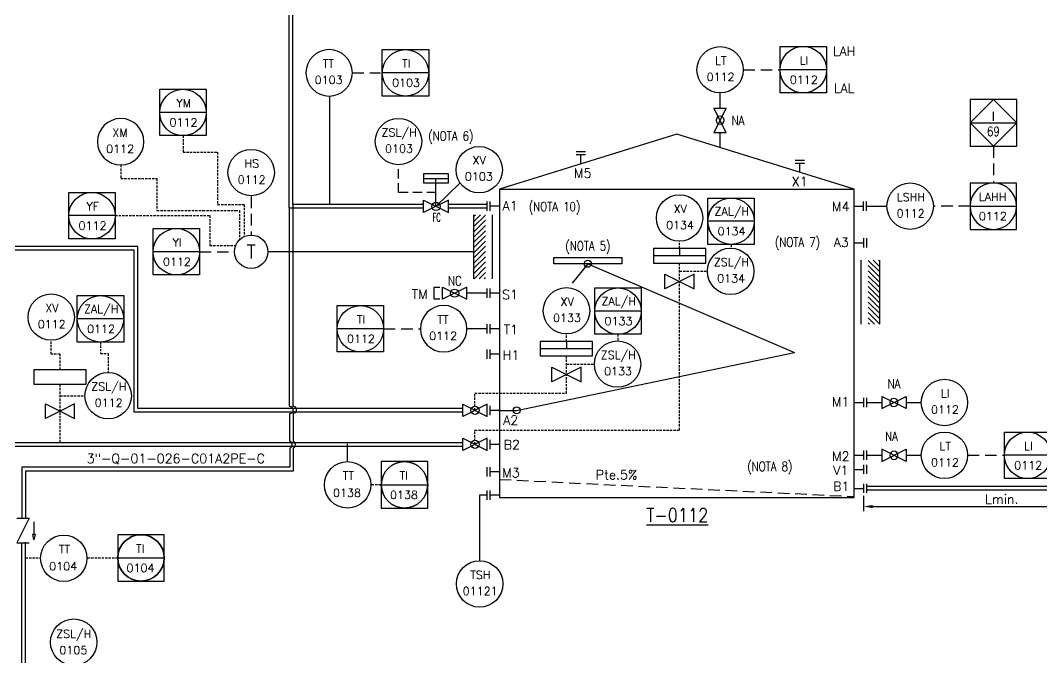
# Model space of a CAD drawing. Header units: millimetres. Extents: x 255 to 1096, y 140 to 804.
# Drawn here: x 377 to 596.9, y 300.8 to 438.1 of the extents above; entities that cross this region are included whole.
import ezdxf
from ezdxf.enums import TextEntityAlignment as Align

# ---------------------------------------------------------------- set-up
doc = ezdxf.new("R2010")
doc.units = ezdxf.units.MM
doc.linetypes.add('TRAZOS', pattern=[0.75, 0.5, -0.25])
doc.layers.add('-FNX_TUBERÍA', color=1, linetype='TRAZOS', true_color=0xff0000)
doc.layers.add('TUBERÍA3', color=1, linetype='Continuous', true_color=0xff0000)
for name, color, linetype in [('CAJETIN', 1, 'Continuous'), ('COTAS', 4, 'Continuous'), ('EQUIPOS', 5, 'Continuous'), ('EQUIPOS 02', 1, 'Continuous'), ('INSTRUMENTOS', 1, 'Continuous'), ('TEX', 7, 'Continuous'), ('TEXTO-INSTRUMENTACION', 7, 'Continuous'), ('TEXTO-VALVULAS Y ACCESORIOS', 7, 'Continuous'), ('TUBERIA', 5, 'Continuous'), ('TUBERÍA2', 1, 'TRAZOS'), ('VALVULAS Y ACCESORIOS', 1, 'Continuous')]:
    doc.layers.add(name, color=color, linetype=linetype)
doc.styles.add('PY', font='ROMANS.shx')
doc.styles.add('PY1', font='ROMANS.shx', dxfattribs={"width": 0.8})
doc.styles.add('PY3', font='ROMANS.shx', dxfattribs={"width": 0.6})
doc.styles.add('TXT', font='txt')
doc.linetypes.add('SEÑAL_MECANICA2', pattern='A,4.411183,["o",PY,S=4.130212,R=360,X=0,Y=-1.374288],0.588817,-0.374158,["",PY,S=2,R=360,X=0,Y=-0.688262],-2.183682', length=7.55784)
doc.dimstyles.new('1-5', dxfattribs={"dimtxt": 2, "dimasz": 2, "dimexe": 1, "dimexo": 0.5, "dimgap": 0.6, "dimtad": 1, "dimdec": 0, "dimlfac": 5, "dimzin": 0, "dimdsep": 46, "dimtxsty": 'PY', "dimcen": 0.7, "dimclrd": 4, "dimclre": 4, "dimclrt": 7, "dimazin": 0, "dimtfac": 1, "dimtdec": 0, "dimtofl": 0, "dimtmove": 0, "dimatfit": 3, "dimfxl": 1, "dimtolj": 1, "dimtzin": 0, "dimarcsym": 0})

# ---------------------------------------------------------------- blocks, each defined once
blk = doc.blocks.new('VALV GLOB-V')
at = {"layer": 'INSTRUMENTOS', "color": 1, "flags": 128}
blk.add_lwpolyline([(5.7, -1.43), (5.7, 1.43), (0, -1.43), (0, 1.43)], close=True, dxfattribs=at)
at = {"layer": 'INSTRUMENTOS', "color": 1}
blk.add_circle((2.85, 0), 0.95, dxfattribs=at)
at = {"layer": 'INSTRUMENTOS', "color": 7, "linetype": 'SEÑAL_MECANICA2', "style": 'PY'}
blk.add_attdef('REF.', text='', height=2, dxfattribs=at).set_placement((3, -3.37), align=Align.MIDDLE)
blk = doc.blocks.new('SEÑAL CIR')
at = {"color": 1}
blk.add_circle((0, 5.7), 5.7, dxfattribs=at)
at = {"layer": 'INSTRUMENTOS', "linetype": 'Continuous', "style": 'PY', "flags": 4}
for p in [(0.18, 6.94), (0.13, 2.95)]:
    blk.add_attdef('---', text='', height=2, dxfattribs=at).set_placement(p, align=Align.CENTER)
blk = doc.blocks.new('SEÑAL CIRCU MARCO')
at = {"color": 1, "linetype": 'Continuous', "ltscale": 0.5}
blk.add_line((5.7, 5.7), (-5.7, 5.7), dxfattribs=at)
at = {"color": 1, "flags": 128}
blk.add_lwpolyline([(5.7, 0), (-5.7, 0), (-5.7, 11.4), (5.7, 11.4)], close=True, dxfattribs=at)
at = {"color": 1}
blk.add_circle((0, 5.7), 5.7, dxfattribs=at)
at = {"style": 'PY'}
for tag, p in [('XXX', (0.18, 7.98)), ('YYY', (0.13, 3.24))]:
    blk.add_attdef(tag, text='', height=2, dxfattribs=at).set_placement(p, align=Align.MIDDLE)
blk = doc.blocks.new('SECUENCIA PROGRAMADA EN SISTEMA DE CONTROL PLC')
at = {"layer": 'INSTRUMENTOS'}
blk.add_line((-5, 5), (5, 5), dxfattribs=at)
at = {"layer": 'INSTRUMENTOS', "flags": 128}
for points in [[(0, 0), (-5, 5), (0, 10), (5, 5)], [(-5, 0), (5, 0), (5, 10), (-5, 10)]]:
    blk.add_lwpolyline(points, close=True, dxfattribs=at)
at = {"layer": 'TEXTO-INSTRUMENTACION', "linetype": 'Continuous', "style": 'PY1', "width": 0.8}
for tag, p in [('XXX', (0.01, 6.43)), ('YYY', (0.01, 3.17))]:
    blk.add_attdef(tag, text='', height=2, dxfattribs=at).set_placement(p, align=Align.MIDDLE_CENTER)
blk = doc.blocks.new('*D15')
at = {"layer": 'COTAS', "color": 4, "lineweight": -2, "transparency": 16777216}
for p, q in [((558.59, 335.7), (558.59, 332.39)), ((618.15, 335.36), (618.15, 332.39)), ((560.59, 333.39), (616.15, 333.39))]:
    blk.add_line(p, q, dxfattribs=at)
at = {"layer": 'COTAS', "color": 4, "transparency": 16777216}
for points in [[(560.59, 333.73), (560.59, 333.06), (558.59, 333.39)], [(616.15, 333.73), (616.15, 333.06), (618.15, 333.39)]]:
    blk.add_solid(points, dxfattribs=at)
at = {"layer": 'Defpoints', "color": 0, "transparency": 16777216}
for p in [(558.59, 336.2), (618.15, 335.86), (618.15, 333.39)]:
    blk.add_point(p, dxfattribs=at)
at = {"layer": 'COTAS', "color": 7, "transparency": 16777216, "insert": (588.37, 334.99), "char_height": 2, "attachment_point": 5, "style": 'PY'}
blk.add_mtext('\\A1;Lmin.', dxfattribs=at)
blk = doc.blocks.new('VALVULA RETENCION')
at = {"layer": 'VALVULAS Y ACCESORIOS'}
blk.add_line((0.79, 2.4), (3.43, 2.4), dxfattribs=at)
at = {"layer": 'VALVULAS Y ACCESORIOS', "flags": 128}
blk.add_lwpolyline([(4.65, 2.4), (3.43, 2.14), (3.43, 2.66)], close=True, dxfattribs=at)
blk.add_lwpolyline([(0, -1.33), (0, 1.33), (5.33, -1.33), (5.33, 1.33)], dxfattribs=at)
at = {"layer": 'TEXTO-VALVULAS Y ACCESORIOS', "linetype": 'SEÑAL_MECANICA2', "style": 'PY1', "width": 0.8}
blk.add_attdef('REF.', text='', height=2, dxfattribs=at).set_placement((2.94, -3.07), align=Align.MIDDLE)

msp = doc.modelspace()

# ---------------------------------------------------------------- hatches: boundary and pattern name
at = {"layer": 'EQUIPOS'}
h = msp.add_hatch(dxfattribs=at)
h.set_pattern_fill('ANSI31', color=4, scale=0.25, style=0)
h.set_pattern_definition([(45, (-757.7168, 1186.33355), (-0.561266, 0.561266), [])])
h.paths.add_polyline_path([(474.69, 382.48), (477.19, 382.48), (477.19, 396.23), (474.69, 396.23)])
h = msp.add_hatch(dxfattribs=at)
h.set_pattern_fill('ANSI31', color=4, scale=0.25, style=0)
h.set_pattern_definition([(135, (1794.51545, 1176.5676), (0.561266, 0.561266), [])])
h.paths.add_polyline_path([(562.11, 372.71), (559.61, 372.71), (559.61, 386.46), (562.11, 386.46)])

# ---------------------------------------------------------------- linework, layer by layer
at = {"layer": '-FNX_TUBERÍA'}
for points in [[(452.63, 338.14), (454.72, 338.14)], [(378.1, 322.32), (381.34, 322.32)], [(391.5, 322.32), (397.97, 322.32)]]:
    msp.add_lwpolyline(points, dxfattribs=at)
at = {"color": 1}
for p, q in [((527.7, 419.25), (527.7, 422.5)), ((527.7, 410.74), (527.7, 413.99)), ((466.51, 398.05), (471.69, 403.14)), ((559.26, 398.1), (563.64, 398.1)), ((474.69, 388.26), (430.3, 388.29)), ((477.54, 379.36), (473.16, 379.36)), ((477.54, 371.7), (473.16, 371.7)), ((559.26, 355.81), (562.51, 355.81)), ((567.77, 355.81), (571.02, 355.81)), ((447.36, 346.91), (447.36, 343.03)), ((559.26, 344.43), (562.51, 344.43)), ((567.77, 344.43), (571.02, 344.43)), ((477.54, 335.84), (475.91, 335.84))]:
    msp.add_line(p, q, dxfattribs=at)
at = {"color": 5}
for p, q in [((435.7, 398.46), (435.7, 358.85)), ((435.7, 358.85), (435.7, 354.97)), ((435.71, 353.47), (435.71, 347.48)), ((435.72, 346.01), (435.72, 341)), ((435.72, 341), (378.1, 341)), ((378.1, 341), (378.1, 330.9))]:
    msp.add_line(p, q, dxfattribs=at)
at = {"color": 4}
for p, q in [((434.9, 397.69), (434.9, 354.98)), ((434.98, 353.42), (434.98, 347.48)), ((435.02, 345.98), (435.02, 341.89)), ((435.02, 341.89), (377.3, 341.89)), ((377.3, 341.89), (377.3, 330.9))]:
    msp.add_line(p, q, dxfattribs=at)
at = {"color": 1, "flags": 128}
msp.add_lwpolyline([(467.36, 380.61), (466.04, 380.61), (466.04, 378.11), (467.36, 378.11)], dxfattribs=at)
at = {"color": 1}
msp.add_lwpolyline([(475.91, 335.84), (475.91, 321.71)], dxfattribs=at)
msp.add_circle((426.7, 388.29), 3.6, dxfattribs=at)
at = {"color": 4, "linetype": 'Continuous'}
for centre, radius, start, end in [((435.01, 354.17), 0.755, 268.5079, 92.5894), ((434.78, 346.71), 0.775, 288.425, 71.9943)]:
    msp.add_arc(centre, radius, start, end, dxfattribs=at)
at = {"color": 5, "linetype": 'Continuous'}
for centre, radius, start, end in [((435.73, 354.22), 0.755, 268.5079, 92.5894), ((435.47, 346.74), 0.775, 288.425, 71.9943)]:
    msp.add_arc(centre, radius, start, end, dxfattribs=at)
at = {"layer": 'CAJETIN', "color": 1, "linetype": 'TRAZOS', "ltscale": 5}
for p, q in [((448.49, 426.84), (454.59, 426.84)), ((532.7, 427.51), (540.62, 427.51)), ((586.57, 411.02), (586.57, 403.1)), ((581.56, 398.1), (573.64, 398.1)), ((455.24, 371.7), (463.16, 371.7)), ((581.02, 344.43), (588.95, 344.43)), ((480.19, 339.23), (556.61, 335.55))]:
    msp.add_line(p, q, dxfattribs=at)
at = {"layer": 'CAJETIN', "color": 1, "linetype": 'TRAZOS', "ltscale": 4}
for p, q in [((458.43, 401.07), (458.43, 407.03)), ((466.51, 401.07), (458.43, 401.07))]:
    msp.add_line(p, q, dxfattribs=at)
at = {"layer": 'EQUIPOS'}
for p, q in [((518.4, 413.62), (480.19, 401.76)), ((556.61, 401.76), (518.4, 413.62)), ((480.19, 401.76), (480.19, 335.34)), ((556.61, 339.25), (556.61, 401.76)), ((499.21, 385.7), (495.86, 381.55)), ((499.21, 385.7), (543.75, 366.6)), ((483.87, 354.11), (543.75, 366.6)), ((480.19, 354.11), (483.87, 354.11)), ((556.61, 335.34), (556.61, 339.25)), ((615.37, 337.71), (559.26, 337.71)), ((480.19, 335.34), (556.61, 335.34))]:
    msp.add_line(p, q, dxfattribs=at)
at = {"layer": 'EQUIPOS', "color": 4}
for p, q in [((474.69, 382.48), (474.69, 396.24)), ((478.69, 382.48), (478.69, 396.24)), ((558.11, 372.71), (558.11, 386.47)), ((562.11, 372.71), (562.11, 386.47))]:
    msp.add_line(p, q, dxfattribs=at)
at = {"layer": 'EQUIPOS'}
msp.add_lwpolyline([(491.9, 387.01), (506.52, 387.01), (506.52, 385.7), (491.9, 385.7)], close=True, dxfattribs=at)
for centre in [(499.21, 385.7), (483.87, 354.11)]:
    msp.add_circle(centre, 0.761, dxfattribs=at)
at = {"layer": 'EQUIPOS 02', "color": 5}
msp.add_line((480.19, 401.76), (556.61, 401.76), dxfattribs=at)
at = {"layer": 'TUBERIA', "color": 4, "linetype": 'Continuous'}
for p, q in [((434.9, 422.49), (434.9, 477.41)), ((434.9, 397.69), (434.9, 422.49)), ((463.77, 397.68), (434.9, 397.68)), ((477.54, 397.69), (469.18, 397.69)), ((401.47, 388.6), (281.31, 388.6)), ((401.47, 353.71), (401.47, 388.6)), ((472.28, 353.71), (401.47, 353.71)), ((348.23, 346.38), (472.28, 346.38)), ((615.37, 336.91), (559.26, 336.91)), ((559.26, 336.91), (559.26, 336.91)), ((377.3, 288.35), (377.3, 325.64))]:
    msp.add_line(p, q, dxfattribs=at)
at = {"layer": 'TUBERIA', "color": 5, "linetype": 'Continuous'}
for p, q in [((435.7, 422.49), (435.7, 477.41)), ((435.7, 398.49), (435.7, 422.49)), ((463.77, 398.48), (435.7, 398.49)), ((477.54, 398.49), (469.18, 398.49)), ((402.27, 389.4), (282.11, 389.4)), ((402.27, 354.51), (402.27, 389.4)), ((472.28, 354.51), (402.27, 354.51)), ((348.23, 347.18), (472.28, 347.18)), ((378.1, 288.35), (378.1, 325.69))]:
    msp.add_line(p, q, dxfattribs=at)
at = {"layer": 'TUBERIA', "linetype": 'Continuous'}
for p, q in [((497.68, 407.19), (497.68, 409.18)), ((544.88, 405.4), (544.88, 407.39)), ((480.19, 398.09), (478.21, 398.09)), ((556.61, 398.1), (558.59, 398.1)), ((556.61, 390.22), (558.59, 390.22)), ((480.19, 379.36), (478.21, 379.36)), ((480.19, 371.7), (478.21, 371.7)), ((480.19, 366.21), (478.21, 366.21)), ((556.61, 355.81), (558.59, 355.81)), ((480.19, 354.11), (478.21, 354.11)), ((480.19, 346.78), (478.21, 346.78)), ((556.61, 344.43), (558.59, 344.43)), ((556.61, 341.4), (558.59, 341.4)), ((480.19, 340.87), (478.21, 340.87)), ((556.61, 337.31), (558.59, 337.31)), ((480.19, 335.84), (478.21, 335.84))]:
    msp.add_line(p, q, dxfattribs=at)
at = {"layer": 'TUBERIA', "color": 1, "linetype": 'TRAZOS', "ltscale": 5}
for p, q in [((426.69, 400.18), (426.69, 391.92)), ((415.59, 388.29), (423.1, 388.29))]:
    msp.add_line(p, q, dxfattribs=at)
at = {"layer": 'TUBERÍA2'}
for points in [[(412.02, 413.3), (412.02, 409.71), (419.47, 409.71), (419.47, 398.48)], [(398.6, 406.99), (398.6, 404.08), (406.4, 404.08), (406.4, 397.15), (416.32, 397.15), (416.32, 397.15), (423.35, 397.15), (424.17, 397.15), (424.17, 390.85)], [(419.47, 398.48), (425.18, 398.48), (425.18, 391.55)], [(397.41, 396.06), (412.7, 396.06), (412.7, 396.06), (417.78, 396.06), (417.78, 389.6), (423.34, 389.6)], [(518.97, 388.97), (518.97, 390.56)], [(530.07, 389.86), (530.07, 389.07)], [(518.97, 379.29), (518.97, 385.82)], [(518.97, 384.07), (524.97, 384.07)], [(474.91, 346.78), (474.91, 349.86), (518.97, 349.86), (518.97, 379.29)], [(494.61, 368.98), (494.61, 370.57)], [(505.71, 370.5), (505.71, 369.08)], [(385.53, 362.86), (385.53, 366.23), (383.63, 366.23), (383.63, 369.22)], [(394.25, 368.83), (394.25, 366.35), (395.89, 366.35), (395.89, 362.27)], [(494.61, 357.79), (494.61, 365.83)], [(494.61, 364.08), (500.62, 364.08)], [(385.53, 347.18), (385.53, 359.72)], [(385.53, 357.27), (390.89, 357.27)], [(474.91, 354.11), (474.91, 357.79), (494.61, 357.79)]]:
    msp.add_lwpolyline(points, dxfattribs=at)
at = {"layer": 'TUBERÍA3'}
for points in [[(524.61, 388.97), (513.33, 388.97), (513.33, 385.82), (524.61, 385.82)], [(500.25, 368.98), (488.98, 368.98), (488.98, 365.83), (500.25, 365.83)], [(391.16, 362.86), (379.89, 362.86), (379.89, 359.72), (391.16, 359.72)]]:
    msp.add_lwpolyline(points, close=True, dxfattribs=at)
for points in [[(524.61, 387.4), (513.33, 387.4)], [(518.97, 388.97), (518.97, 387.4)], [(518.97, 381.86), (515.82, 380.28), (515.82, 383.43), (518.97, 381.86)], [(518.97, 381.86), (522.12, 380.28), (522.12, 383.43), (518.97, 381.86)], [(500.25, 367.4), (488.98, 367.4)], [(494.61, 368.98), (494.61, 367.4)], [(494.61, 361.86), (491.46, 360.29), (491.46, 363.44), (494.61, 361.86)], [(494.61, 361.86), (497.76, 360.29), (497.76, 363.44), (494.61, 361.86)], [(385.53, 353.97), (382.38, 352.39), (382.38, 355.54), (385.53, 353.97)], [(385.53, 353.97), (388.68, 352.39), (388.68, 355.54), (385.53, 353.97)]]:
    msp.add_lwpolyline(points, dxfattribs=at)
for centre in [(530.07, 394.86), (394.25, 373.83), (505.71, 375.5), (459.72, 338.06), (402.97, 322.32)]:
    msp.add_circle(centre, 5, dxfattribs=at)
at = {"layer": 'VALVULAS Y ACCESORIOS'}
for p, q in [((443.65, 398.49), (443.65, 421.79)), ((463.85, 404.1), (469.18, 404.1)), ((466.51, 398.05), (466.51, 404.1))]:
    msp.add_line(p, q, dxfattribs=at)
at = {"layer": 'VALVULAS Y ACCESORIOS', "ltscale": 0.1}
for p, q in [((498.68, 409.84), (496.68, 409.84)), ((498.68, 409.18), (496.68, 409.18)), ((543.88, 408.05), (545.88, 408.05)), ((543.88, 407.39), (545.88, 407.39)), ((477.54, 397.09), (477.54, 399.09)), ((478.21, 397.09), (478.21, 399.09)), ((558.59, 397.1), (558.59, 399.1)), ((559.26, 397.1), (559.26, 399.1)), ((558.59, 391.22), (558.59, 389.22)), ((559.26, 391.22), (559.26, 389.22)), ((477.54, 378.36), (477.54, 380.36)), ((478.21, 378.36), (478.21, 380.36)), ((477.54, 370.7), (477.54, 372.7)), ((478.21, 370.7), (478.21, 372.7)), ((477.54, 365.21), (477.54, 367.21)), ((478.21, 365.21), (478.21, 367.21)), ((558.59, 356.81), (558.59, 354.81)), ((559.26, 356.81), (559.26, 354.81)), ((477.54, 353.11), (477.54, 355.11)), ((478.21, 353.11), (478.21, 355.11)), ((477.54, 345.78), (477.54, 347.78)), ((478.21, 345.78), (478.21, 347.78)), ((558.59, 345.43), (558.59, 343.43)), ((559.26, 345.43), (559.26, 343.43)), ((477.54, 339.87), (477.54, 341.87)), ((478.21, 339.87), (478.21, 341.87)), ((558.59, 342.4), (558.59, 340.4)), ((559.26, 342.4), (559.26, 340.4)), ((477.54, 334.84), (477.54, 336.84)), ((478.21, 334.84), (478.21, 336.84)), ((558.59, 338.31), (558.59, 336.31)), ((559.26, 338.31), (559.26, 336.31))]:
    msp.add_line(p, q, dxfattribs=at)
at = {"layer": 'VALVULAS Y ACCESORIOS', "flags": 128}
msp.add_lwpolyline([(463.85, 405.1), (463.85, 403.1), (469.18, 403.1), (469.18, 405.1)], close=True, dxfattribs=at)

# ---------------------------------------------------------------- block references
at = {"linetype": 'Continuous'}
ref = msp.add_blockref('SEÑAL CIR', (443.49, 421.84), dxfattribs=dict(at, xscale=-0.877100000000155, yscale=0.8770999999999276, zscale=0.8771))
ref.add_attrib('---', 'TT', dxfattribs={"layer": 'INSTRUMENTOS', "color": 7, "linetype": 'Continuous', "height": 1.754, "style": 'PY'}).set_placement((443.33, 427.93), align=Align.CENTER)
ref.add_attrib('---', '0103', dxfattribs={"layer": 'INSTRUMENTOS', "color": 7, "linetype": 'Continuous', "height": 1.754, "style": 'PY'}).set_placement((443.38, 424.43), align=Align.CENTER)
for p, xscale, yscale, zscale, values in [((459.95, 421.84), 0.8777884135906788, 0.8777884135906788, 0.8777884135906788, {'XXX': 'TI', 'YYY': '0103'}), ((545.62, 422.5), 0.8777884135906788, 0.8777884135906788, 0.8777884135906788, {'XXX': 'LI', 'YYY': '0112'}), ((412.01, 413.3), 0.8771000000000413, 0.8771000000000413, 0.8771000000000413, {'XXX': 'YM', 'YYY': '0112'}), ((392.41, 391.06), 0.8771000000000413, 0.8771000000000413, 0.8771000000000413, {'XXX': 'YF', 'YYY': '0112'}), ((530.06, 389.86), 0.8771000000000413, 0.8771000000000413, 0.8771000000000413, {'XXX': 'ZAL/H', 'YYY': '0134'}), ((410.59, 383.29), 0.8770999999999276, 0.8770999999999276, 0.8770999999999276, {'XXX': 'YI', 'YYY': '0112'}), ((394.25, 368.83), 0.8771000000000413, 0.8771000000000413, 0.8771000000000413, {'XXX': 'ZAL/H', 'YYY': '0112'}), ((505.71, 370.5), 0.8771000000000413, 0.8771000000000413, 0.8771000000000413, {'XXX': 'ZAL/H', 'YYY': '0133'}), ((450.23, 366.69), 0.8777884135906788, 0.8777884135906788, 0.8777884135906788, {'XXX': 'TI', 'YYY': '0112'}), ((593.95, 339.43), 0.8777884135906788, 0.8777884135906788, 0.8777884135906788, {'XXX': 'LI', 'YYY': '0112'})]:
    msp.add_blockref('SEÑAL CIRCU MARCO', p, dxfattribs=dict(xscale=xscale, yscale=yscale, zscale=zscale)).add_auto_attribs(values)
ref = msp.add_blockref('SEÑAL CIR', (527.7, 422.5), dxfattribs=dict(at, xscale=0.8770999999999276, yscale=0.8770999999999276, zscale=0.8770999999999276))
ref.add_attrib('---', 'LT', dxfattribs={"layer": 'INSTRUMENTOS', "color": 7, "linetype": 'Continuous', "height": 1.754, "style": 'PY'}).set_placement((527.85, 428.59), align=Align.CENTER)
ref.add_attrib('---', '0112', dxfattribs={"layer": 'INSTRUMENTOS', "color": 7, "linetype": 'Continuous', "height": 1.754, "style": 'PY'}).set_placement((527.81, 425.09), align=Align.CENTER)
ref = msp.add_blockref('SECUENCIA PROGRAMADA EN SISTEMA DE CONTROL PLC', (586.57, 411.02), dxfattribs=dict(xscale=1.005571670621293, yscale=1.005571670621293, zscale=1.005571670621293))
ref.add_attrib('XXX', 'I', dxfattribs={"layer": 'TEXTO-INSTRUMENTACION', "linetype": 'Continuous', "height": 2.01, "style": 'TXT'}).set_placement((586.57, 417.49), align=Align.MIDDLE_CENTER)
ref.add_attrib('YYY', '69', dxfattribs={"layer": 'TEXTO-INSTRUMENTACION', "linetype": 'Continuous', "height": 2.011, "style": 'PY1', "width": 0.8}).set_placement((586.57, 414.21), align=Align.MIDDLE_CENTER)
at = {"linetype": 'Continuous', "xscale": -0.9232631578945529, "yscale": 0.9232631578947803, "zscale": 0.9232631578946926}
for p, rotation in [((527.7, 413.99), 270), ((562.51, 355.81), 180), ((562.51, 344.43), 180)]:
    msp.add_blockref('VALV GLOB-V', p, dxfattribs=dict(at, rotation=rotation))
at = {"linetype": 'Continuous'}
ref = msp.add_blockref('SEÑAL CIR', (398.6, 406.99), dxfattribs=dict(at, xscale=-0.8771000000000413, yscale=0.8771000000000413, zscale=0.8771000000000413))
ref.add_attrib('---', 'XM', dxfattribs={"layer": 'INSTRUMENTOS', "color": 7, "linetype": 'Continuous', "height": 1.754, "style": 'PY'}).set_placement((398.44, 413.07), align=Align.CENTER)
ref.add_attrib('---', '0112', dxfattribs={"layer": 'INSTRUMENTOS', "color": 7, "linetype": 'Continuous', "height": 1.754, "style": 'PY'}).set_placement((398.48, 409.57), align=Align.CENTER)
ref = msp.add_blockref('SEÑAL CIR', (458.43, 407.03), dxfattribs=dict(at, xscale=0.8770999999999276, yscale=0.8770999999999276, zscale=0.8770999999999276))
ref.add_attrib('---', 'ZSL/H', dxfattribs={"layer": 'INSTRUMENTOS', "color": 7, "linetype": 'Continuous', "height": 1.754, "style": 'PY'}).set_placement((458.59, 413.12), align=Align.CENTER)
ref.add_attrib('---', '0103', dxfattribs={"layer": 'INSTRUMENTOS', "color": 7, "linetype": 'Continuous', "height": 1.754, "style": 'PY'}).set_placement((458.54, 409.62), align=Align.CENTER)
ref = msp.add_blockref('SEÑAL CIR', (426.69, 400.35), dxfattribs=dict(at, xscale=0.8770999999999276, yscale=0.8770999999999276, zscale=0.8770999999999276))
ref.add_attrib('---', 'HS', dxfattribs={"layer": 'INSTRUMENTOS', "color": 7, "linetype": 'Continuous', "height": 1.754, "style": 'PY'}).set_placement((426.85, 406.43), align=Align.CENTER)
ref.add_attrib('---', '0112', dxfattribs={"layer": 'INSTRUMENTOS', "color": 7, "linetype": 'Continuous', "height": 1.754, "style": 'PY'}).set_placement((426.8, 402.94), align=Align.CENTER)
ref = msp.add_blockref('SEÑAL CIR', (475.82, 400.96), dxfattribs=dict(at, xscale=0.8770999999999276, yscale=0.8770999999999276, zscale=0.8770999999999276))
ref.add_attrib('---', 'XV', dxfattribs={"layer": 'INSTRUMENTOS', "color": 7, "linetype": 'Continuous', "height": 1.754, "style": 'PY'}).set_placement((475.82, 407.12), align=Align.CENTER)
ref.add_attrib('---', '0103', dxfattribs={"layer": 'INSTRUMENTOS', "color": 7, "linetype": 'Continuous', "height": 1.754, "style": 'PY'}).set_placement((475.74, 403.62), align=Align.CENTER)
ref = msp.add_blockref('SEÑAL CIR', (568.64, 393.1), dxfattribs=dict(at, xscale=0.8770999999999276, yscale=0.8770999999999276, zscale=0.8770999999999276))
ref.add_attrib('---', 'LSHH', dxfattribs={"layer": 'INSTRUMENTOS', "color": 7, "linetype": 'Continuous', "height": 1.754, "style": 'PY'}).set_placement((568.8, 399.18), align=Align.CENTER)
ref.add_attrib('---', '0112', dxfattribs={"layer": 'INSTRUMENTOS', "color": 7, "linetype": 'Continuous', "height": 1.754, "style": 'PY'}).set_placement((568.75, 395.68), align=Align.CENTER)
ref = msp.add_blockref('SEÑAL CIRCU MARCO', (586.57, 393.09), dxfattribs=dict(xscale=-0.8777884135909062, yscale=0.8777884135906788, zscale=0.8777884135908177))
ref.add_attrib('XXX', 'LAHH', dxfattribs={"height": 1.756, "style": 'PY'}).set_placement((586.4, 400.1), align=Align.MIDDLE)
ref.add_attrib('YYY', '0112', dxfattribs={"height": 1.756, "style": 'PY'}).set_placement((586.45, 395.94), align=Align.MIDDLE)
ref = msp.add_blockref('SEÑAL CIR', (518.97, 390.56), dxfattribs=dict(at, xscale=0.8771000000000413, yscale=0.8771000000000413, zscale=0.8771000000000413))
ref.add_attrib('---', 'XV', dxfattribs={"layer": 'INSTRUMENTOS', "color": 7, "linetype": 'Continuous', "height": 1.754, "style": 'PY'}).set_placement((519.13, 396.65), align=Align.CENTER)
ref.add_attrib('---', '0134', dxfattribs={"layer": 'INSTRUMENTOS', "color": 7, "linetype": 'Continuous', "height": 1.754, "style": 'PY'}).set_placement((519.08, 393.15), align=Align.CENTER)
ref = msp.add_blockref('VALV GLOB-V', (463.85, 398.05), dxfattribs=dict(at, xscale=0.9356729824555714, yscale=0.9356729824555714, zscale=0.9356729824555714))
ref.add_attrib('REF.', 'FC', dxfattribs={"layer": 'INSTRUMENTOS', "color": 7, "linetype": 'SEÑAL_MECANICA2', "height": 1.778, "style": 'PY3', "width": 0.6}).set_placement((466.65, 395.71), align=Align.MIDDLE)
ref = msp.add_blockref('SEÑAL CIR', (529.97, 379.07), dxfattribs=dict(at, xscale=0.8771000000000413, yscale=0.8771000000000413, zscale=0.8771000000000413))
ref.add_attrib('---', 'ZSL/H', dxfattribs={"layer": 'INSTRUMENTOS', "color": 7, "linetype": 'Continuous', "height": 1.754, "style": 'PY'}).set_placement((530.13, 385.16), align=Align.CENTER)
ref.add_attrib('---', '0134', dxfattribs={"layer": 'INSTRUMENTOS', "color": 7, "linetype": 'Continuous', "height": 1.754, "style": 'PY'}).set_placement((530.08, 381.66), align=Align.CENTER)
at = {"linetype": 'Continuous', "xscale": 0.9232631578945529, "yscale": 0.9232631578945529, "zscale": 0.9232631578945529}
for p in [(467.89, 379.36), (472.28, 354.11), (472.28, 346.78)]:
    msp.add_blockref('VALV GLOB-V', p, dxfattribs=at)
at = {"linetype": 'Continuous'}
ref = msp.add_blockref('SEÑAL CIR', (494.61, 370.57), dxfattribs=dict(at, xscale=0.8771000000000413, yscale=0.8771000000000413, zscale=0.8771000000000413))
ref.add_attrib('---', 'XV', dxfattribs={"layer": 'INSTRUMENTOS', "color": 7, "linetype": 'Continuous', "height": 1.754, "style": 'PY'}).set_placement((494.77, 376.66), align=Align.CENTER)
ref.add_attrib('---', '0133', dxfattribs={"layer": 'INSTRUMENTOS', "color": 7, "linetype": 'Continuous', "height": 1.754, "style": 'PY'}).set_placement((494.72, 373.16), align=Align.CENTER)
ref = msp.add_blockref('SEÑAL CIR', (383.63, 369.21), dxfattribs=dict(at, xscale=0.8771000000000413, yscale=0.8771000000000413, zscale=0.8771000000000413))
ref.add_attrib('---', 'XV', dxfattribs={"layer": 'INSTRUMENTOS', "color": 7, "linetype": 'Continuous', "height": 1.754, "style": 'PY'}).set_placement((383.79, 375.29), align=Align.CENTER)
ref.add_attrib('---', '0112', dxfattribs={"layer": 'INSTRUMENTOS', "color": 7, "linetype": 'Continuous', "height": 1.754, "style": 'PY'}).set_placement((383.74, 371.8), align=Align.CENTER)
ref = msp.add_blockref('SEÑAL CIR', (468.16, 366.7), dxfattribs=dict(at, xscale=-0.877100000000155, yscale=0.8770999999999276, zscale=0.8771))
ref.add_attrib('---', 'TT', dxfattribs={"layer": 'INSTRUMENTOS', "color": 7, "linetype": 'Continuous', "height": 1.754, "style": 'PY'}).set_placement((468, 372.78), align=Align.CENTER)
ref.add_attrib('---', '0112', dxfattribs={"layer": 'INSTRUMENTOS', "color": 7, "linetype": 'Continuous', "height": 1.754, "style": 'PY'}).set_placement((468.05, 369.28), align=Align.CENTER)
ref = msp.add_blockref('SEÑAL CIR', (505.62, 359.08), dxfattribs=dict(at, xscale=0.8771000000000413, yscale=0.8771000000000413, zscale=0.8771000000000413))
ref.add_attrib('---', 'ZSL/H', dxfattribs={"layer": 'INSTRUMENTOS', "color": 7, "linetype": 'Continuous', "height": 1.754, "style": 'PY'}).set_placement((505.77, 365.16), align=Align.CENTER)
ref.add_attrib('---', '0133', dxfattribs={"layer": 'INSTRUMENTOS', "color": 7, "linetype": 'Continuous', "height": 1.754, "style": 'PY'}).set_placement((505.73, 361.67), align=Align.CENTER)
ref = msp.add_blockref('SEÑAL CIR', (395.89, 352.27), dxfattribs=dict(at, xscale=0.8771000000000413, yscale=0.8771000000000413, zscale=0.8771000000000413))
ref.add_attrib('---', 'ZSL/H', dxfattribs={"layer": 'INSTRUMENTOS', "color": 7, "linetype": 'Continuous', "height": 1.754, "style": 'PY'}).set_placement((396.05, 358.36), align=Align.CENTER)
ref.add_attrib('---', '0112', dxfattribs={"layer": 'INSTRUMENTOS', "color": 7, "linetype": 'Continuous', "height": 1.754, "style": 'PY'}).set_placement((396, 354.86), align=Align.CENTER)
ref = msp.add_blockref('SEÑAL CIR', (576.02, 350.81), dxfattribs=dict(at, xscale=0.8770999999999276, yscale=0.8770999999999276, zscale=0.8770999999999276))
ref.add_attrib('---', 'LI', dxfattribs={"layer": 'INSTRUMENTOS', "color": 7, "linetype": 'Continuous', "height": 1.754, "style": 'PY'}).set_placement((576.18, 356.9), align=Align.CENTER)
ref.add_attrib('---', '0112', dxfattribs={"layer": 'INSTRUMENTOS', "color": 7, "linetype": 'Continuous', "height": 1.754, "style": 'PY'}).set_placement((576.13, 353.4), align=Align.CENTER)
ref = msp.add_blockref('SEÑAL CIR', (576.02, 339.43), dxfattribs=dict(at, xscale=0.8770999999999276, yscale=0.8770999999999276, zscale=0.8770999999999276))
ref.add_attrib('---', 'LT', dxfattribs={"layer": 'INSTRUMENTOS', "color": 7, "linetype": 'Continuous', "height": 1.754, "style": 'PY'}).set_placement((576.18, 345.51), align=Align.CENTER)
ref.add_attrib('---', '0112', dxfattribs={"layer": 'INSTRUMENTOS', "color": 7, "linetype": 'Continuous', "height": 1.754, "style": 'PY'}).set_placement((576.13, 342.01), align=Align.CENTER)
ref = msp.add_blockref('SEÑAL CIR', (447.47, 333.06), dxfattribs=dict(at, xscale=0.8770999999999276, yscale=0.8770999999999276, zscale=0.8770999999999276))
ref.add_attrib('---', 'TT', dxfattribs={"layer": 'INSTRUMENTOS', "color": 7, "linetype": 'Continuous', "height": 1.754, "style": 'PY'}).set_placement((447.63, 339.15), align=Align.CENTER)
ref = msp.add_blockref('SEÑAL CIRCU MARCO', (459.72, 333.06), dxfattribs=dict(xscale=-0.8771000000000413, yscale=0.8771000000000413, zscale=0.8771000000000413))
ref.add_attrib('XXX', 'TI', dxfattribs={"height": 1.754, "style": 'PY'}).set_placement((459.56, 340.06), align=Align.MIDDLE)
ref.add_attrib('YYY', '0138', dxfattribs={"height": 1.754, "style": 'PY'}).set_placement((459.61, 335.9), align=Align.MIDDLE)
at = {"linetype": 'Continuous', "rotation": 270}
msp.add_blockref('VALVULA RETENCION', (377.52, 330.9), dxfattribs=at)
at = {"linetype": 'Continuous'}
ref = msp.add_blockref('SEÑAL CIR', (386.33, 317.24), dxfattribs=dict(at, xscale=0.8770999999999276, yscale=0.8770999999999276, zscale=0.8770999999999276))
ref.add_attrib('---', 'TT', dxfattribs={"layer": 'INSTRUMENTOS', "color": 7, "linetype": 'Continuous', "height": 1.754, "style": 'PY'}).set_placement((386.49, 323.33), align=Align.CENTER)
ref = msp.add_blockref('SEÑAL CIRCU MARCO', (402.97, 317.32), dxfattribs=dict(xscale=-0.8771000000000413, yscale=0.8771000000000413, zscale=0.8771000000000413))
ref.add_attrib('XXX', 'TI', dxfattribs={"height": 1.754, "style": 'PY'}).set_placement((402.81, 324.32), align=Align.MIDDLE)
ref.add_attrib('YYY', '0104', dxfattribs={"height": 1.754, "style": 'PY'}).set_placement((402.86, 320.16), align=Align.MIDDLE)
ref = msp.add_blockref('SEÑAL CIR', (475.91, 311.71), dxfattribs=dict(at, xscale=0.8770999999999276, yscale=0.8770999999999276, zscale=0.8770999999999276))
ref.add_attrib('---', 'TSH', dxfattribs={"layer": 'INSTRUMENTOS', "color": 7, "linetype": 'Continuous', "height": 1.754, "style": 'PY'}).set_placement((476.07, 317.8), align=Align.CENTER)
ref.add_attrib('---', '01121', dxfattribs={"layer": 'INSTRUMENTOS', "color": 7, "linetype": 'Continuous', "height": 1.754, "style": 'PY'}).set_placement((476.02, 314.3), align=Align.CENTER)
ref = msp.add_blockref('SEÑAL CIR', (388.48, 299.16), dxfattribs=dict(at, xscale=0.8770999999999276, yscale=0.8770999999999276, zscale=0.8770999999999276))
ref.add_attrib('---', 'ZSL/H', dxfattribs={"layer": 'INSTRUMENTOS', "color": 7, "linetype": 'Continuous', "height": 1.754, "style": 'PY'}).set_placement((388.48, 305.07), align=Align.CENTER)
ref.add_attrib('---', '0105', dxfattribs={"layer": 'INSTRUMENTOS', "color": 7, "linetype": 'Continuous', "height": 1.754, "style": 'PY'}).set_placement((388.4, 301.57), align=Align.CENTER)

# ---------------------------------------------------------------- texts
at = {"color": 7, "style": 'PY'}
msp.add_text('T', height=2.92, dxfattribs=at).set_placement((426.7, 388.29), align=Align.MIDDLE)
at = {"char_height": 1.754, "attachment_point": 1, "style": 'PY'}
for s, insert in [('0138', (444.33, 337.22)), ('0104', (383.2, 321.4))]:
    msp.add_mtext_dynamic_manual_height_columns(s, width=3.2453, gutter_width=12.5, heights=[0], dxfattribs=dict(at, insert=insert))
at = {"layer": 'CAJETIN', "color": 6, "linetype": 'Continuous', "style": 'PY', "width": 0.85}
msp.add_text('%%UT-0112', height=3, dxfattribs=at).set_placement((518.49, 330.06), align=Align.CENTER)
at = {"layer": 'TEX', "color": 7, "char_height": 2, "width": 28.6036, "attachment_point": 5, "style": 'PY1'}
for s, insert in [('NA', (531.56, 416.54)), ('(NOTA 6)', (469.71, 412.89)), ('(NOTA 10)', (492.05, 397.67)), ('(NOTA 7)', (544.37, 390.02)), ('(NOTA 5)', (499.24, 389.2)), ('NC', (470.58, 382.02)), ('NA', (565.16, 359.84)), ('NA', (564.61, 348.52)), ('(NOTA 8)', (538.41, 341.71))]:
    msp.add_mtext(s, dxfattribs=dict(at, insert=insert))
at = {"layer": 'TEXTO-VALVULAS Y ACCESORIOS', "style": 'PY'}
msp.add_text('3"-Q-01-026-C01A2PE-C', height=2, dxfattribs=at).set_placement((410.46, 342.74), align=Align.CENTER)
at = {"layer": 'TEXTO-VALVULAS Y ACCESORIOS', "color": 7, "linetype": 'Continuous', "insert": (500.91, 341.25), "char_height": 2, "width": 14.9764, "attachment_point": 1, "style": 'PY'}
msp.add_mtext('Pte.5%', dxfattribs=at)
at = {"layer": 'TEXTO-VALVULAS Y ACCESORIOS', "color": 7, "linetype": 'Continuous', "style": 'PY', "flags": 4}
for tag, p in [('LAH', (554.41, 430.48)), ('LAL', (554.41, 422.51)), ('M5', (498.11, 404.21)), ('X1', (544.84, 402.42)), ('A1', (482.47, 397.17)), ('M4', (553.69, 397.02)), ('A3', (553.8, 389.31)), ('TM', (463.01, 378.15)), ('S1', (482.47, 378.05)), ('T1', (482.65, 370.51)), ('H1', (482.65, 365.02)), ('M1', (553.69, 354.95)), ('A2', (482.59, 351)), ('B2', (482.84, 345.72)), ('M2', (553.7, 343.22)), ('M3', (482.65, 339.68)), ('V1', (553.7, 340.19)), ('B1', (553.8, 336.74))]:
    msp.add_attdef(tag, text='---', height=2, dxfattribs=at).set_placement(p, align=Align.CENTER)

# ---------------------------------------------------------------- dimensions: what is measured, and where the dimension line sits
at = {"layer": 'COTAS', "color": 1}
dim = msp.add_linear_dim(base=(618.15, 333.39), p1=(558.59, 336.2), p2=(618.15, 335.86), text='Lmin.', dimstyle='1-5', dxfattribs=at)
dim.commit()
dim.dimension.update_dxf_attribs({"geometry": '*D15', "text_midpoint": (588.37, 334.99)})

doc.saveas('drawing.dxf')
